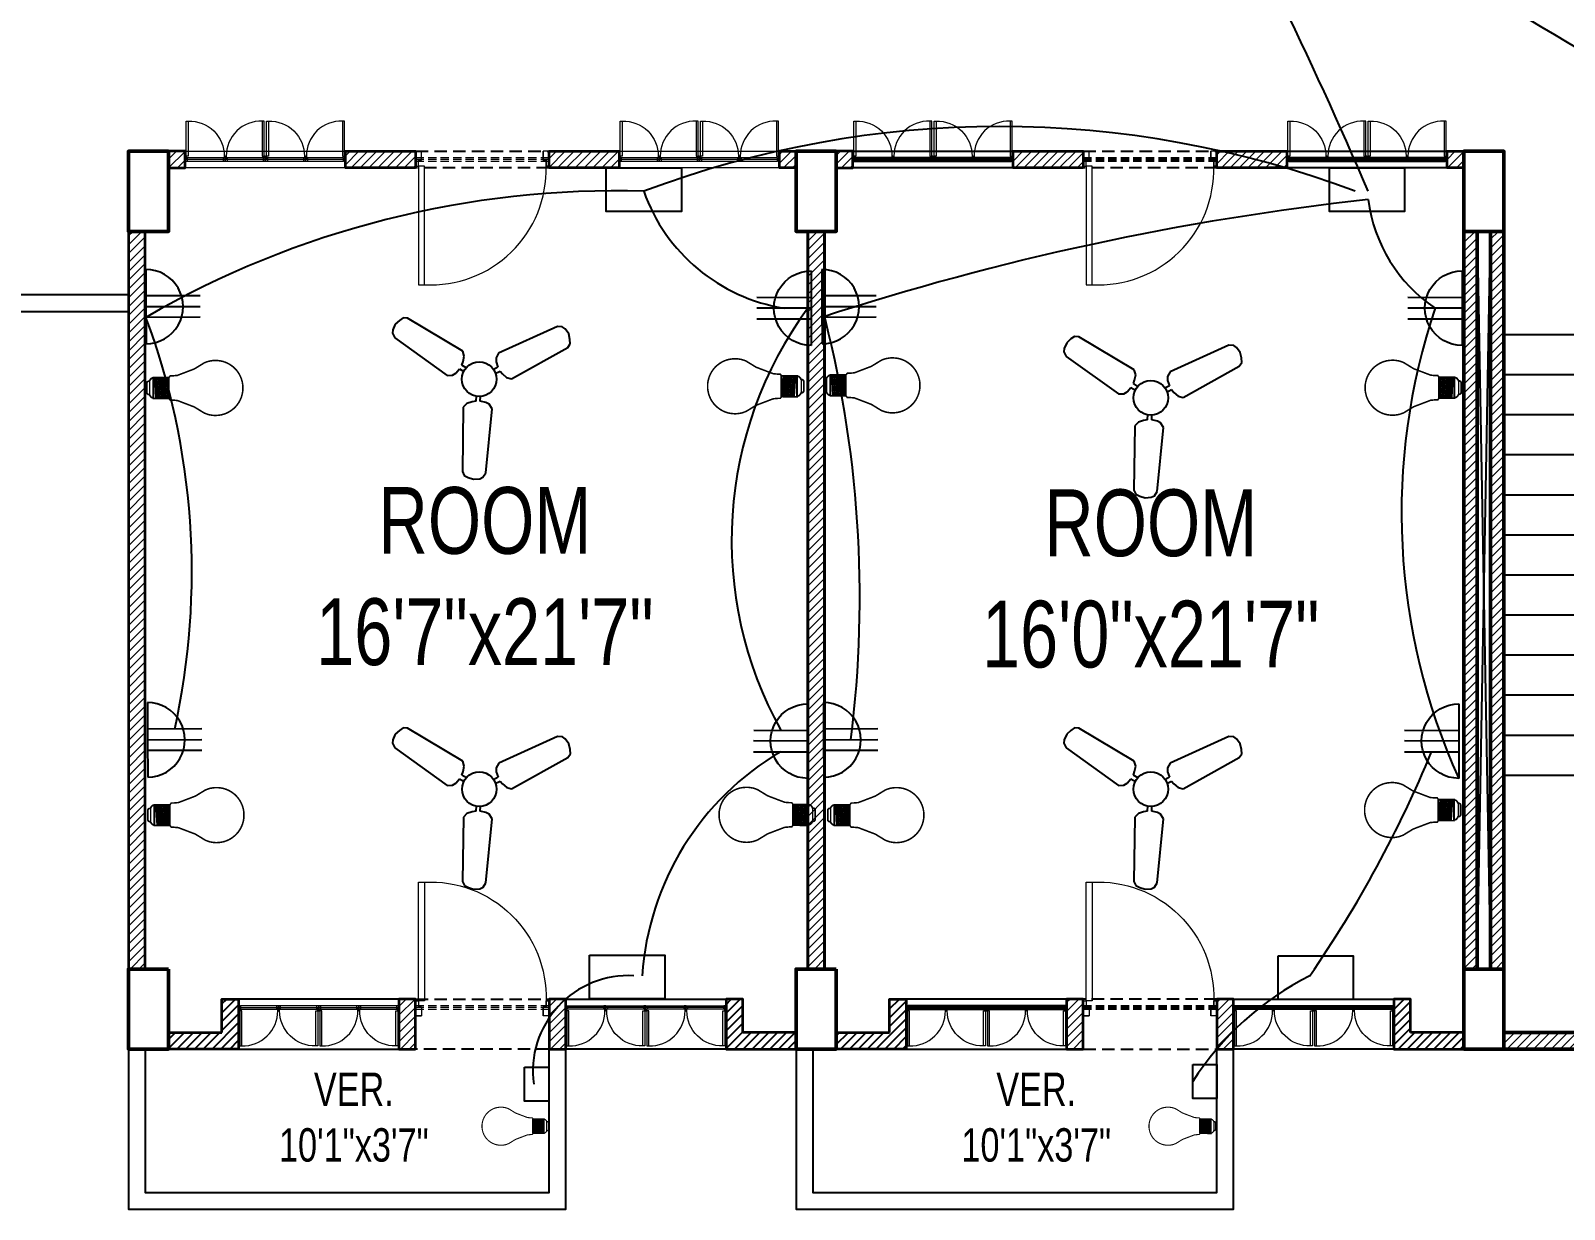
# Model space of a CAD drawing. Header units: inches. Extents: x -20263 to 10253, y -4567 to 3195.
# Drawn here: x 2134.3 to 2593.7, y -1552.4 to -1199.2 of the extents above; entities that cross this region are included whole.
import ezdxf

# ---------------------------------------------------------------- set-up
doc = ezdxf.new("R2010")
doc.units = ezdxf.units.IN
doc.header["$MEASUREMENT"] = 0
doc.linetypes.add('DASHED2', pattern=[0.375, 0.25, -0.125])
for name, color, linetype, lineweight in [('A-TEXT', 7, 'Continuous', 5), ('ar-DOOR-WOOD', 44, 'Continuous', 0), ('illustr-TOILET FIXTURE', 171, 'Continuous', 0), ('Main Wall', 250, 'Continuous', 13), ('WALL_SEC_', 170, 'Continuous', 25), ('window', 160, 'Continuous', 9)]:
    doc.layers.add(name, color=color, linetype=linetype, lineweight=lineweight)
doc.layers.add('BOX', color=7, linetype='Continuous')
doc.layers.add('conduit', color=160, linetype='Continuous')
doc.layers.add('hatch brick', color=32, linetype='Continuous', lineweight=0, transparency=0.4)
doc.styles.add('SIMPLE', font='romantic.ttf')
pattern_1 = [(45, (-53759.5592, -20192.2833), (-1.325825215, 1.325825215), [])]
pattern_2 = [(45, (-53828.5592, -20194.2833), (-1.325825215, 1.325825215), [])]
pattern_3 = [(45, (-53843.0592, -20194.2833), (-1.325825215, 1.325825215), [])]
pattern_4 = [(45, (-53827.348, -20194.2833), (-1.325825215, 1.325825215), [])]
pattern_5 = [(45, (-53833.5592, -20446.2833), (-1.325825215, 1.325825215), [])]
pattern_6 = [(45, (-53714.5592, -20192.2833), (-1.325825215, 1.325825215), [])]

# ---------------------------------------------------------------- blocks, each defined once
blk = doc.blocks.new('DOOR_45')
at = {"layer": 'ar-DOOR-WOOD'}
for p, q in [((-10968.75, 15427.44), (-10963.75, 15427.44)), ((-10968.75, 15427.44), (-10968.75, 15426.44)), ((-10963.75, 15427.44), (-10963.75, 15425.44)), ((-11008.75, 15426.44), (-11008.75, 15424.44)), ((-10968.75, 15426.44), (-11008.75, 15426.44)), ((-11008.75, 15424.44), (-10968.75, 15424.44)), ((-10968.75, 15424.44), (-10968.75, 15426.44)), ((-10968.75, 15426.44), (-10966.75, 15426.44)), ((-10966.75, 15426.44), (-10966.75, 15425.44)), ((-10966.75, 15425.44), (-10963.75, 15425.44)), ((-10968.75, 15382.44), (-10968.75, 15383.44)), ((-10968.75, 15383.44), (-10966.75, 15383.44)), ((-10968.75, 15382.44), (-10963.75, 15382.44)), ((-10966.75, 15384.44), (-10963.75, 15384.44)), ((-10966.75, 15383.44), (-10966.75, 15384.44)), ((-10963.75, 15382.44), (-10963.75, 15384.44))]:
    blk.add_line(p, q, dxfattribs=at)
for points in [[(-10963.75, 15427.44), (-10968.75, 15427.44), (-10968.75, 15426.44), (-10966.75, 15426.44), (-10966.75, 15425.44), (-10963.75, 15425.44)], [(-10968.75, 15426.44), (-11008.75, 15426.44), (-11008.75, 15424.44), (-10968.75, 15424.44)], [(-10968.75, 15383.44), (-10968.75, 15382.44), (-10963.75, 15382.44), (-10963.75, 15384.44), (-10966.75, 15384.44), (-10966.75, 15383.44)]]:
    blk.add_lwpolyline(points, close=True, dxfattribs=at)
blk.add_arc((-10969.89, 15422.35), 38.92, 176.9083, 271.677, dxfattribs=at)
blk = doc.blocks.new('T-FIX-027')
at = {"layer": 'illustr-TOILET FIXTURE'}
for p, q in [((-11843.84, 14568.89), (-11843.84, 14557.43)), ((-11843.84, 14568.89), (-11843.84, 14557.43)), ((-11843.84, 14568.89), (-11819.84, 14568.89)), ((-11843.84, 14568.89), (-11819.84, 14568.89)), ((-11819.84, 14568.89), (-11819.84, 14557.43)), ((-11819.84, 14568.89), (-11819.84, 14557.43))]:
    blk.add_line(p, q, dxfattribs=at)
for centre, radius in [((-11831.91, 14568.32), 0.508), ((-11831.91, 14568.32), 0.508), ((-11831.91, 14563.34), 0.762), ((-11831.91, 14563.34), 0.762)]:
    blk.add_circle(centre, radius, dxfattribs=at)
blk.add_ellipse((-11831.84, 14559.64), major_axis=(-10.93, 0), ratio=0.480383, dxfattribs=at)
blk.add_ellipse((-11831.84, 14559.64), major_axis=(-10.93, 0), ratio=0.480383, dxfattribs=at)
blk.add_ellipse((-11831.84, 14558.89), major_axis=(-12.37, 0), ratio=0.48498, start_param=6.528919, end_param=9.179045, dxfattribs=at)
blk.add_ellipse((-11831.84, 14558.89), major_axis=(-12.37, 0), ratio=0.48498, start_param=6.528919, end_param=9.179045, dxfattribs=at)
blk = doc.blocks.new('stair final')
blk.add_lwpolyline([(-5, 126), (17, 126), (17, -10), (-5, -10)], close=True)
for points in [[(82, 124), (82, -90), (-70, -90), (-70, 124)], [(-37.5, 124), (-37.5, -49), (49.5, -49), (49.5, 122.75)], [(17, 100), (49.5, 124), (82, 100)], [(24.2, 100), (49.5, 124)], [(49.5, 124), (75, 100)], [(82, -8), (82, -90)]]:
    blk.add_lwpolyline(points)
blk.add_circle((-37.5, 124), 2.49)
at = {"layer": 'BOX', "ltscale": 2000}
for p, q in [((-5, 124), (-70, 124)), ((-5, 112), (-70, 112)), ((-5, 100), (-70, 100)), ((-5, 88), (-70, 88)), ((-5, 76), (-70, 76)), ((-5, 64), (-70, 64)), ((-5, 52), (-70, 52)), ((-5, 40), (-70, 40)), ((-5, 28), (-70, 28)), ((-5, 16), (-70, 16)), ((-5, 4), (-70, 4)), ((-5, -8), (-70, -8)), ((0, -8), (-3, -8)), ((15, -8), (12, -8))]:
    blk.add_line(p, q, dxfattribs=at)
at = {"layer": 'BOX', "linetype": 'DASHED2', "ltscale": 20}
for p, q in [((82, 124), (17, 124)), ((82, 112), (17, 112)), ((82, 100), (17, 100)), ((82, 88), (17, 88)), ((82, 76), (17, 76)), ((82, 64), (17, 64)), ((82, 52), (17, 52)), ((82, 40), (17, 40)), ((82, 28), (17, 28)), ((82, 16), (17, 16)), ((82, 4), (17, 4)), ((82, -8), (17, -8))]:
    blk.add_line(p, q, dxfattribs=at)
at = {"layer": 'BOX', "ltscale": 2000}
for points in [[(17, 124), (17, -10), (-5, -10), (-5, 124)], [(-3, 124), (15, 124)]]:
    blk.add_lwpolyline(points, dxfattribs=at)
blk.add_lwpolyline([(15, 124), (15, -8), (-3, -8), (-3, 124)], close=True, dxfattribs=at)
blk = doc.blocks.new('wc')
at = {"linetype": 'Continuous'}
for p, q in [((17795.02, 10409.39), (17795.02, 10412.39)), ((17796.16, 10413.89), (17808.33, 10413.89)), ((17809.55, 10412.39), (17809.55, 10409.39)), ((17808.24, 10407.89), (17796.16, 10407.89)), ((17806.43, 10407.89), (17798.79, 10407.89)), ((17795.14, 10404.89), (17795.14, 10395.33)), ((17809.43, 10395.33), (17809.43, 10404.89)), ((17802.29, 10388.83), (17802.29, 10388.83))]:
    blk.add_line(p, q, dxfattribs=at)
for centre, radius, start, end in [((17796.22, 10412.67), 1.22, 92.839, 193.0763), ((17808.28, 10412.6), 1.29, 350.3937, 88.0376), ((17796.22, 10409.11), 1.22, 166.9235, 267.161), ((17798.7, 10404.28), 3.61, 88.6213, 170.3077), ((17806.43, 10404.89), 3, 0, 90), ((17808.21, 10409.24), 1.35, 271.2066, 6.2687), ((17802.2, 10395.91), 7.08, 184.6705, 270.7333), ((17802.38, 10395.91), 7.08, 269.2667, 355.3295)]:
    blk.add_arc(centre, radius, start, end, dxfattribs=at)
blk = doc.blocks.new('nap')
at = {"linetype": 'Continuous'}
for p, q in [((17810.88, 10410.98), (17810.88, 10413.6)), ((17810.88, 10413.6), (17817, 10413.6)), ((17811.65, 10410.98), (17810.88, 10410.98)), ((17811.65, 10410.19), (17811.65, 10411.93)), ((17812.15, 10412.43), (17815.76, 10412.43)), ((17816.26, 10411.93), (17816.26, 10410.19)), ((17817, 10410.98), (17816.26, 10410.98)), ((17817, 10413.6), (17817, 10410.98)), ((17815.76, 10409.69), (17812.15, 10409.69))]:
    blk.add_line(p, q, dxfattribs=at)
for centre, start, end in [((17812.15, 10411.93), 90, 180), ((17812.15, 10410.19), 180, 270), ((17815.76, 10411.93), 0, 90), ((17815.76, 10410.19), 270, 0)]:
    blk.add_arc(centre, 0.5, start, end, dxfattribs=at)
blk = doc.blocks.new('toilet stair block final')
h = blk.add_hatch()
h.set_pattern_fill('ANSI31', color=256, scale=15)
h.set_pattern_definition([(45, (1.7069, -4.6996), (-1.325825, 1.325825), [])])
h.paths.add_polyline_path([(145.14, -46.57), (150.14, -44.75), (150.14, -64.82), (145.14, -64.82)])
at = {"layer": 'hatch brick'}
h = blk.add_hatch(dxfattribs=at)
h.set_pattern_fill('ANSI31', color=256, scale=15)
h.paths.add_polyline_path([(85.96, 283.35), (116.45, 199.41), (121.15, 201.12), (90.63, 285.05)])
h = blk.add_hatch(dxfattribs=at)
h.set_pattern_fill('ANSI31', color=256, scale=15)
edge = h.paths.add_edge_path()
edge.add_line((67.04, 218.27), (65.33, 222.97))
edge.add_line((65.33, 222.97), (0, 199.18))
edge.add_line((0, 199.18), (0, 180.18))
edge.add_line((0, 180.18), (-57, 180.18))
edge.add_line((-57, 180.18), (-57, 175.18))
edge.add_line((-57, 175.18), (5, 175.18))
edge.add_line((5, 175.18), (5, 195.68))
edge.add_line((5, 195.68), (67.04, 218.27))
h = blk.add_hatch(dxfattribs=at)
h.set_pattern_fill('ANSI31', color=256, scale=15)
h.paths.add_polyline_path([(-233, 175.18), (-233, -45.82), (-229, -45.82), (-229, 175.18)])
h = blk.add_hatch(dxfattribs=at)
h.set_pattern_fill('ANSI31', color=256, scale=15)
h.set_pattern_definition([(45, (7, 0), (-1.325825, 1.325825), [])])
h.paths.add_polyline_path([(-225, 175.18), (-225, -45.82), (-221, -45.82), (-221, 175.18)])
h = blk.add_hatch(dxfattribs=at)
h.set_pattern_fill('ANSI31', color=256, scale=15)
h.set_pattern_definition([(45, (164, 0), (-1.325825, 1.325825), [])])
h.paths.add_polyline_path([(-69, 175.18), (-69, -45.82), (-65, -45.82), (-65, 175.18)])
h = blk.add_hatch(dxfattribs=at)
h.set_pattern_fill('ANSI31', color=256, scale=15)
h.paths.add_polyline_path([(-61, 175.18), (-61, -45.82), (-57, -45.82), (-57, 175.18)])
h = blk.add_hatch(dxfattribs=at)
h.set_pattern_fill('ANSI31', color=256, scale=15)
h.set_pattern_definition([(45, (-1.4041, 77.1201), (-1.325825, 1.325825), [])])
h.paths.add_polyline_path([(131.46, 158.06), (72.72, 136.72), (71.01, 141.42), (129.75, 162.76)])
h = blk.add_hatch(dxfattribs=at)
h.set_pattern_fill('ANSI31', color=256, scale=15)
edge = h.paths.add_edge_path()
edge.add_line((28.72, 126.06), (33.42, 127.77))
edge.add_line((33.42, 127.77), (70.4, 25.94))
edge.add_line((70.4, 25.94), (70.4, -69.82))
edge.add_line((70.4, -69.82), (65.4, -69.82))
edge.add_line((65.4, -69.82), (65.4, 25.06))
edge.add_line((65.4, 25.06), (28.72, 126.06))
h = blk.add_hatch(dxfattribs=at)
h.set_pattern_fill('ANSI31', color=256, scale=15)
h.set_pattern_definition([(45, (-1.0627, 76.1802), (-1.325825, 1.325825), [])])
edge = h.paths.add_edge_path()
edge.add_line((94.28, 93.48), (88.13, 110.4))
edge.add_line((88.13, 110.4), (92.83, 112.11))
edge.add_line((92.83, 112.11), (97.27, 99.88))
edge.add_line((97.27, 99.88), (146.14, 117.64))
edge.add_line((146.14, 117.64), (147.85, 112.94))
edge.add_line((147.85, 112.94), (94.28, 93.48))
h = blk.add_hatch(dxfattribs=at)
h.set_pattern_fill('ANSI31', color=256, scale=15)
h.set_pattern_definition([(45, (-56625.152, -18759.7349), (-1.325825215, 1.325825215), [])])
edge = h.paths.add_edge_path()
edge.add_line((157.41, 86.62), (162.11, 88.33))
edge.add_line((162.11, 88.33), (168.94, 69.53))
edge.add_line((168.94, 69.53), (164.23, 67.82))
edge.add_line((164.23, 67.82), (157.4, 86.62))
h = blk.add_hatch(dxfattribs=at)
h.set_pattern_fill('ANSI31', color=256, scale=15)
h.paths.add_polyline_path([(0, 80), (0, 75), (-57, 75), (-57, 80)])
h = blk.add_hatch(dxfattribs=at)
h.set_pattern_fill('ANSI31', color=256, scale=15)
h.set_pattern_definition([(45, (15.3236, 31.0638), (-1.325825, 1.325825), [])])
edge = h.paths.add_edge_path()
edge.add_line((110.66, 48.37), (104.52, 65.29))
edge.add_line((104.52, 65.29), (109.22, 66.99))
edge.add_line((109.22, 66.99), (113.66, 54.77))
edge.add_line((113.66, 54.77), (162.52, 72.52))
edge.add_line((162.52, 72.52), (164.23, 67.82))
edge.add_line((164.23, 67.82), (110.66, 48.37))
h = blk.add_hatch(dxfattribs=at)
h.set_pattern_fill('ANSI31', color=256, scale=15)
h.paths.add_polyline_path([(0, 28), (-57, 28), (-57, 33), (-5, 33), (-5, 45), (0, 45), (0, 33), (17.4, 33), (17.4, 28)])
h = blk.add_hatch(dxfattribs=at)
h.set_pattern_fill('ANSI31', color=256, scale=15)
h.paths.add_polyline_path([(-45, -64.82), (-40, -64.82), (-40, 28), (-45, 28)])
h = blk.add_hatch(dxfattribs=at)
h.set_pattern_fill('ANSI31', color=256, scale=15)
h.set_pattern_definition([(45, (15.3236, 31.0638), (-1.325825, 1.325825), [])])
h.paths.add_polyline_path([(125.34, 7.95), (120.9, 20.17), (125.6, 21.88), (130.04, 9.66), (178.91, 27.41), (180.62, 22.71), (127.05, 3.25)])
h = blk.add_hatch(dxfattribs=at)
h.set_pattern_fill('ANSI31', color=256, scale=15)
h.set_pattern_definition([(45, (17.4023, 0), (-1.325825, 1.325825), [])])
h.paths.add_polyline_path([(-40, -14), (12.4, -14), (12.4, -2), (17.4, -2), (17.4, -19), (-40, -19)])
h = blk.add_hatch(dxfattribs=at)
h.set_pattern_fill('ANSI31', color=256, scale=15)
h.set_pattern_definition([(45, (33.4168, -18.7522), (-1.325825, 1.325825), [])])
h.paths.add_polyline_path([(143.44, -41.87), (137.29, -24.95), (141.99, -23.24), (148.14, -40.16), (197.01, -22.41), (198.72, -27.11), (145.14, -46.57)])
h = blk.add_hatch(dxfattribs=at)
h.set_pattern_fill('ANSI31', color=256, scale=15)
h.paths.add_polyline_path([(201.71, -20.7), (197.01, -22.41), (205.51, -45.81), (210.21, -44.1)])
h = blk.add_hatch(dxfattribs=at)
h.set_pattern_fill('ANSI31', color=256, scale=15)
h.paths.add_polyline_path([(12.4, -64.82), (0, -64.82), (-57, -64.82), (-57, -69.82), (17.4, -69.82), (17.4, -49), (12.4, -49)])
h = blk.add_hatch(dxfattribs=at)
h.set_pattern_fill('ANSI31', color=256, scale=15)
h.paths.add_polyline_path([(-193, -64.82), (-193, -54.82), (-198, -54.82), (-198, -64.82), (-221, -64.82), (-221, -69.82), (-193, -69.82)])
h = blk.add_hatch(dxfattribs=at)
h.set_pattern_fill('ANSI31', color=256, scale=15)
h.paths.add_polyline_path([(-97, -64.82), (-97, -69.82), (-69, -69.82), (-69, -64.82), (-92, -64.82), (-92, -54.82), (-97, -54.82)])
h = blk.add_hatch(dxfattribs=at)
h.set_pattern_fill('ANSI31', color=256, scale=15)
h.paths.add_polyline_path([(118.4, -54.82), (123.4, -54.82), (123.4, -64.82), (207.11, -64.82), (208.92, -69.82), (118.4, -69.82)])
for points in [[(-62, 367), (-62, 362), (57.4, 362), (85.96, 283.35)], [(90.63, 285.05), (60.9, 367), (-57, 367)], [(-229, 175.18), (-225, -45.82)], [(-229, -45.82), (-225, 175.18)], [(-65, -45.82), (-61, 175.18)], [(-65, 175.18), (-61, -45.82)], [(-57, 28), (-45, -64.82)], [(-57, -64.82), (-45, 28)], [(150.14, -64.82), (198.72, -27.11)], [(150.14, -44.75), (207.11, -64.82)]]:
    blk.add_lwpolyline(points)
at = {"color": 0, "lineweight": 50}
for points in [[(85.96, 283.35), (116.45, 199.41), (121.15, 201.12), (90.63, 285.05), (85.96, 283.35)], [(67.04, 218.27), (65.33, 222.97), (0, 199.18), (0, 180.18), (-57, 180.18), (-57, 175.18), (5, 175.18), (5, 195.68), (67.04, 218.27)], [(124.63, 176.85), (197.01, -22.41), (201.71, -20.7), (129.33, 178.56)], [(28.72, 126.06), (33.42, 127.77), (70.4, 25.94), (70.4, -69.82), (65.4, -69.82), (65.4, 25.06), (28.72, 126.06)], [(94.28, 93.48), (88.13, 110.4), (92.83, 112.11), (97.27, 99.88), (146.14, 117.64), (147.85, 112.94), (94.28, 93.48), (94.28, 93.48)], [(157.41, 86.62), (162.11, 88.33), (168.94, 69.53), (164.23, 67.82), (157.4, 86.62)], [(0, 80), (0, 75), (-57, 75), (-57, 80), (0, 80)], [(110.66, 48.37), (104.52, 65.29), (109.22, 66.99), (113.66, 54.77), (162.52, 72.52), (164.23, 67.82), (110.66, 48.37), (110.66, 48.37)], [(0, 28), (-57, 28), (-57, 33), (-5, 33), (-5, 45), (0, 45), (0, 33), (17.4, 33), (17.4, 28), (0, 28)], [(125.34, 7.95), (120.9, 20.17), (125.6, 21.88), (130.04, 9.66), (178.91, 27.41), (180.62, 22.71), (127.05, 3.25), (125.34, 7.95)], [(143.44, -41.87), (137.29, -24.95), (141.99, -23.24), (148.14, -40.16), (197.01, -22.41), (198.72, -27.11), (145.14, -46.57), (143.44, -41.87)], [(12.4, -64.82), (0, -64.82), (0, -64.82), (-57, -64.82), (-57, -69.82), (17.4, -69.82), (17.4, -69.82), (17.4, -49), (12.4, -49), (12.4, -64.82)]]:
    blk.add_lwpolyline(points, dxfattribs=at)
at = {"color": 1, "lineweight": 50}
blk.add_lwpolyline([(-57, 175.18), (-69, 175.18), (-69, 199.18), (-57, 199.18), (-57, 175.18)], dxfattribs=at)
for points in [[(129.33, 178.56), (121.14, 201.12), (111.74, 197.7), (119.93, 175.15)], [(218.32, -66.4), (210.21, -44.07), (200.81, -47.49), (208.92, -69.82)]]:
    blk.add_lwpolyline(points, close=True, dxfattribs=at)
at = {"color": 0, "lineweight": 50}
for points in [[(-61, 175.18), (-61, -45.82), (-57, -45.82), (-57, 175.18)], [(131.46, 158.06), (72.72, 136.72), (71.01, 141.42), (129.75, 162.76)], [(147.85, 112.94), (94.28, 93.48), (92.57, 98.18), (146.14, 117.64)], [(-45, -64.82), (-40, -64.82), (-40, 28), (-45, 28)], [(-40, -14), (12.4, -14), (12.4, -2), (17.4, -2), (17.4, -19), (-40, -19)], [(201.71, -20.7), (197.01, -22.41), (205.51, -45.81), (210.21, -44.1)], [(145.14, -46.57), (150.14, -44.75), (150.14, -64.82), (145.14, -64.82)], [(-193, -64.82), (-193, -54.82), (-198, -54.82), (-198, -64.82), (-221, -64.82), (-221, -69.82), (-193, -69.82)], [(-97, -64.82), (-97, -69.82), (-69, -69.82), (-69, -64.82), (-92, -64.82), (-92, -54.82), (-97, -54.82)], [(118.4, -54.82), (118.4, -54.82), (123.4, -54.82), (123.4, -64.82), (207.11, -64.82), (208.92, -69.82), (118.4, -69.82)]]:
    blk.add_lwpolyline(points, close=True, dxfattribs=at)
blk.add_lwpolyline([(-193, -69.82), (-97, -69.82), (-97, -54.82), (-193, -54.82)], close=True)
at = {"layer": 'BOX', "ltscale": 2000}
for p, q in [((0, 199.18), (-57, 199.18)), ((-57, 175.18), (-57, 80.18)), ((-35, 175.18), (-35, 80.18))]:
    blk.add_line(p, q, dxfattribs=at)
for points in [[(65.4, -69.82), (17.4, -69.82), (17.4, -54.82), (65.4, -54.82)], [(118.4, -69.82), (70.4, -69.82), (70.4, -54.82), (118.4, -54.82)]]:
    blk.add_lwpolyline(points, close=True, dxfattribs=at)
at = {"layer": 'Main Wall', "color": 1, "lineweight": 50}
for points in [[(-233, 175.18), (-221, 175.18), (-221, 199.18), (-233, 199.18), (-233, 175.18)], [(-233, -69.82), (-221, -69.82), (-221, -45.82), (-233, -45.82), (-233, -69.82)], [(-69, -69.82), (-57, -69.82), (-57, -45.82), (-69, -45.82), (-69, -69.82)]]:
    blk.add_lwpolyline(points, dxfattribs=at)
at = {"layer": 'Main Wall', "color": 0, "lineweight": 50}
for points in [[(-233, 175.18), (-233, -45.82), (-229, -45.82), (-229, 175.18)], [(-225, 175.18), (-225, -45.82), (-221, -45.82), (-221, 175.18)], [(-69, 175.18), (-69, -45.82), (-65, -45.82), (-65, 175.18)]]:
    blk.add_lwpolyline(points, close=True, dxfattribs=at)
at = {"layer": 'window', "ltscale": 2000}
for points in [[(158.82, 87.14), (126.05, 177.37)], [(159.76, 87.48), (126.98, 177.71)], [(160.7, 87.82), (127.92, 178.05)], [(200.3, -21.21), (167.53, 69.02)], [(198.42, -21.9), (165.65, 68.34)], [(199.36, -21.55), (166.59, 68.68)]]:
    blk.add_lwpolyline(points, dxfattribs=at)
at = {"extrusion": (0, 0, -1)}
for p, xscale, yscale, zscale, rotation in [((16117.31, 4701.45), 0.8888892124533201, 0.8888892124533201, -0.8888892124533201, 69.99006771556789), ((3281.08, -12023.71), 0.6666666666666669, 0.6666666666666669, -0.6666666666666669, 340.0389565718659), ((3264.7, -12068.82), 0.6666666666666669, 0.6666666666666669, -0.6666666666666669, 340.0389565718659), ((3248.31, -12113.94), 0.6666666666666669, 0.6666666666666669, -0.6666666666666669, 340.0389565718659), ((3231.93, -12159.05), 0.6666666666666669, 0.6666666666666669, -0.6666666666666669, 340.0389565718659)]:
    blk.add_blockref('DOOR_45', p, dxfattribs=dict(at, xscale=xscale, yscale=yscale, zscale=zscale, rotation=rotation))
blk.add_blockref('stair final', (-151, 20.18))
at = {"extrusion": (0, 0, -1), "zscale": -1, "rotation": 160.0389565718658}
for name, p in [('wc', (20158.79, 3822.37)), ('nap', (20157.38, 3822.57)), ('wc', (20142.41, 3777.25)), ('nap', (20141, 3777.46)), ('wc', (20126.36, 3733.08)), ('nap', (20124.95, 3733.28)), ('wc', (20108.27, 3683.26)), ('nap', (20106.86, 3683.46))]:
    blk.add_blockref(name, p, dxfattribs=at)
at = {"xscale": 0.666666606798147, "yscale": 0.666666606798147, "zscale": 0.666666606798147}
for p in [(7309.17, -10209.96), (7326.57, -10256.96), (7326.57, -10303.96)]:
    blk.add_blockref('DOOR_45', p, dxfattribs=at)
at = {"layer": 'illustr-TOILET FIXTURE', "extrusion": (0, 0, -1), "zscale": -1, "rotation": 270}
for p in [(-14516.54, -11677.4), (-14516.54, -11705.92), (-14516.54, -11734.81)]:
    blk.add_blockref('T-FIX-027', p, dxfattribs=at)
at = {"layer": 'Main Wall', "xscale": 0.888888888888914, "yscale": 0.888888888888914, "zscale": 0.888888888888914, "rotation": 109.9621850072985}
blk.add_blockref('DOOR_45', (9595.65, 13969.5), dxfattribs=at)
blk = doc.blocks.new('DOOR_40')
at = {"layer": 'ar-DOOR-WOOD'}
for p, q in [((-11029.1, 15421.4), (-11064.1, 15421.4)), ((-11064.1, 15421.4), (-11064.1, 15419.4)), ((-11029.1, 15422.4), (-11024.1, 15422.4)), ((-11029.1, 15422.4), (-11029.1, 15421.4)), ((-11029.1, 15419.4), (-11029.1, 15421.4)), ((-11029.1, 15421.4), (-11027.1, 15421.4)), ((-11027.1, 15421.4), (-11027.1, 15420.4)), ((-11024.1, 15422.4), (-11024.1, 15420.4)), ((-11064.1, 15419.4), (-11029.1, 15419.4)), ((-11027.1, 15420.4), (-11024.1, 15420.4)), ((-11029.1, 15383.4), (-11027.1, 15383.4)), ((-11029.1, 15382.4), (-11029.1, 15383.4)), ((-11029.1, 15382.4), (-11024.1, 15382.4)), ((-11027.1, 15383.4), (-11027.1, 15384.4)), ((-11027.1, 15384.4), (-11024.1, 15384.4)), ((-11024.1, 15382.4), (-11024.1, 15384.4))]:
    blk.add_line(p, q, dxfattribs=at)
blk.add_arc((-11029.4, 15418.2), 34.8, 178.03, 270.3561, dxfattribs=at)
blk = doc.blocks.new('LED')
for p, q in [((-11.6, -7.7), (11.7, -7.7)), ((-11.6, -11), (11.7, -9.6)), ((-11.6, -13.3), (11.7, -11.8)), ((-11.5, -15.5), (11.8, -14.1)), ((-11.3, -17.8), (11.9, -16.3)), ((-12.1, -25.6), (11.9, -25.6)), ((-11.2, -20), (12.1, -18.6)), ((-11.2, -22.2), (12.1, -20.8)), ((-11.2, -24.5), (12.1, -23.1))]:
    blk.add_line(p, q)
at = {"lineweight": 9}
blk.add_line((7.8, -3.1), (-7.8, -3.1), dxfattribs=at)
for points, const_width in [([(5.3, 0), (5.4, 0), (5.7, 0), (6.1, -0.1), (6.6, -0.3), (7, -0.6), (7.2, -0.9), (7.4, -1.2), (7.5, -1.5), (7.7, -2), (7.7, -2.5), (7.8, -3.1), (7.7, -2.5), (7.7, -2), (7.5, -1.5), (7.4, -1.2), (7.2, -0.9), (7, -0.6), (6.6, -0.3), (6.1, -0.1), (5.7, 0), (5.4, 0), (5.3, 0), (-5.3, 0), (-5.4, 0), (-5.5, 0), (-5.8, 0), (-6.1, -0.1), (-6.4, -0.2), (-6.7, -0.5), (-7, -0.7), (-7.3, -1.1), (-7.6, -1.7), (-7.7, -2.3), (-7.8, -3.1), (-7.8, -3.1), (-7.9, -3.2), (-8.1, -3.2), (-8.3, -3.3), (-8.9, -3.6), (-9.6, -4.1), (-10.3, -4.7), (-11, -5.4), (-11.2, -5.9), (-11.4, -6.4), (-11.6, -7), (-11.6, -7.7), (-12.2, -7.7), (-12.1, -26)], 2), ([(-5.3, 0), (-5.4, 0), (-5.5, 0), (-5.8, 0), (-6.1, -0.1), (-6.4, -0.2), (-6.7, -0.5), (-7, -0.7), (-7.3, -1.1), (-7.6, -1.7), (-7.7, -2.3), (-7.8, -3.1)], 1), ([(11.9, -26.1), (11.9, -7.7), (11.7, -7.7), (11.6, -7), (11.4, -6.4), (11.2, -5.9), (11, -5.4), (10.3, -4.7), (9.6, -4.1), (8.9, -3.6), (8.3, -3.3), (7.9, -3.2), (7.8, -3.1), (7.8, -3.1)], 2), ([(-0.1, -111.1), (-0.2, -111.1), (-1, -111.1), (-1.8, -111.1), (-2.6, -111.1), (-3.4, -111), (-4.2, -110.9), (-5, -110.8), (-5.8, -110.6), (-6.6, -110.5), (-7.4, -110.3), (-8.1, -110.1), (-8.9, -109.9), (-9.6, -109.7), (-10.4, -109.5), (-11.1, -109.2), (-11.8, -108.9), (-12.5, -108.7), (-13.2, -108.3), (-13.9, -108), (-14.6, -107.7), (-15.3, -107.3), (-16, -106.9), (-16.6, -106.6), (-17.3, -106.2), (-17.9, -105.7), (-18.5, -105.3), (-19.2, -104.8), (-19.8, -104.4), (-20.4, -103.9), (-20.9, -103.4), (-21.5, -102.9), (-22.1, -102.4), (-22.6, -101.9), (-23.1, -101.3), (-23.7, -100.8), (-24.2, -100.2), (-24.6, -99.6), (-25.1, -99), (-25.6, -98.4), (-26, -97.8), (-26.5, -97.2), (-26.9, -96.5), (-27.3, -95.9), (-27.7, -95.2), (-28.1, -94.6), (-28.4, -93.9), (-28.8, -93.2), (-29.1, -92.5), (-29.4, -91.8), (-29.7, -91.1), (-30, -90.4), (-30.2, -89.6), (-30.5, -88.9), (-30.7, -88.1), (-30.9, -87.4), (-31.1, -86.6), (-31.2, -85.9), (-31.4, -85.1), (-31.5, -84.3), (-31.6, -83.5), (-31.7, -82.7), (-31.8, -81.9), (-31.8, -81.1), (-31.9, -80.3), (-31.9, -79.5), (-31.9, -78.2), (-31.8, -77), (-31.7, -75.8), (-31.5, -74.6), (-31.3, -73.4), (-31.1, -72.2), (-30.8, -71.1), (-30.4, -69.9), (-30, -68.8), (-29.6, -67.7), (-29.2, -66.6), (-22.1, -55), (-14.6, -35.3), (-14.1, -29.7), (-14.1, -27.1), (-12.1, -25.6)], 1.8), ([(-0.1, -111.1), (0, -111.1), (0.8, -111.1), (1.6, -111.1), (2.5, -111.1), (3.3, -111), (4, -110.9), (4.8, -110.8), (5.6, -110.6), (6.4, -110.5), (7.2, -110.3), (7.9, -110.1), (8.7, -109.9), (9.4, -109.7), (10.2, -109.5), (10.9, -109.2), (11.6, -108.9), (12.3, -108.7), (13, -108.3), (13.7, -108), (14.4, -107.7), (15.1, -107.3), (15.8, -106.9), (16.4, -106.6), (17.1, -106.2), (17.7, -105.7), (18.3, -105.3), (19, -104.8), (19.6, -104.4), (20.2, -103.9), (20.7, -103.4), (21.3, -102.9), (21.9, -102.4), (22.4, -101.9), (22.9, -101.3), (23.5, -100.8), (24, -100.2), (24.5, -99.6), (24.9, -99), (25.4, -98.4), (25.8, -97.8), (26.3, -97.2), (26.7, -96.5), (27.1, -95.9), (27.5, -95.2), (27.9, -94.6), (28.2, -93.9), (28.6, -93.2), (28.9, -92.5), (29.2, -91.8), (29.5, -91.1), (29.8, -90.4), (30, -89.6), (30.3, -88.9), (30.5, -88.1), (30.7, -87.4), (30.9, -86.6), (31, -85.9), (31.2, -85.1), (31.3, -84.3), (31.4, -83.5), (31.5, -82.7), (31.6, -81.9), (31.6, -81.1), (31.7, -80.3), (31.7, -79.5), (31.7, -78.2), (31.6, -77), (31.5, -75.8), (31.3, -74.6), (31.1, -73.4), (30.9, -72.2), (30.6, -71.1), (30.2, -69.9), (29.9, -68.8), (29.4, -67.7), (29, -66.6), (21.9, -55), (14.4, -35.3), (13.9, -29.7), (13.9, -27.1), (11.9, -25.6)], 1.8)]:
    blk.add_lwpolyline(points, dxfattribs=dict(const_width=const_width))
at = {"color": 7, "lineweight": 20}
blk.add_open_spline([(-9.8, -25.6), (-9.8, -25.6), (9.4, -25.6), (9.4, -25.6)], degree=3, dxfattribs=at)
blk = doc.blocks.new('6')
at = {"color": 7}
for p, q in [((3268, -2243), (3260, -2275)), ((3260, -2275), (3351, -2687)), ((3285, -2228), (3268, -2243)), ((3322, -2211), (3285, -2228)), ((3359, -2211), (3322, -2211)), ((3387, -2215), (3359, -2211)), ((3407, -2236), (3387, -2215)), ((3533, -2638), (3407, -2236)), ((3351, -2687), (3378, -2709)), ((3468, -2701), (3489, -2690)), ((3477, -2735), (3468, -2701)), ((3489, -2690), (3518, -2669)), ((3518, -2669), (3533, -2638)), ((3378, -2709), (3403, -2714)), ((3403, -2714), (3440, -2709)), ((3440, -2709), (3450, -2742)), ((3699, -2804), (3666, -2816)), ((4101, -2931), (3699, -2804)), ((3594, -2888), (3628, -2897)), ((3635, -2869), (3601, -2861)), ((3628, -2897), (3627, -2922)), ((3649, -2835), (3635, -2869)), ((3666, -2816), (3649, -2835)), ((3291, -2913), (3005, -3223)), ((3325, -2910), (3291, -2913)), ((3357, -2925), (3325, -2910)), ((3378, -2938), (3357, -2925)), ((3403, -2913), (3378, -2938)), ((3399, -2958), (3423, -2933)), ((3422, -2988), (3399, -2958)), ((3429, -3011), (3422, -2988)), ((3627, -2922), (3631, -2958)), ((3631, -2958), (3650, -2985)), ((3650, -2985), (4061, -3078)), ((4124, -2954), (4101, -2931)), ((4129, -2976), (4124, -2954)), ((4125, -3016), (4129, -2976)), ((3113, -3331), (3424, -3046)), ((3424, -3046), (3429, -3011)), ((4061, -3078), (4089, -3071)), ((4089, -3071), (4107, -3048)), ((4107, -3048), (4125, -3016)), ((3005, -3223), (2997, -3251)), ((2997, -3251), (3008, -3278)), ((3008, -3278), (3026, -3309)), ((3026, -3309), (3059, -3333)), ((3059, -3333), (3081, -3340)), ((3081, -3340), (3113, -3331))]:
    blk.add_line(p, q, dxfattribs=at)
blk.add_circle((3491, -2846), 113, dxfattribs=at)
blk = doc.blocks.new('3 pin')
at = {"layer": 'WALL_SEC_', "color": 3, "lineweight": 25}
for p, q in [((10035.5, 6358.5), (10035.5, 6351.5)), ((10045.69, 6353.52), (10035.5, 6353.52)), ((10035.5, 6351.5), (10035.5, 6344.5)), ((10035.5, 6351.5), (10045.69, 6351.5)), ((10045.69, 6349.48), (10035.5, 6349.48))]:
    blk.add_line(p, q, dxfattribs=at)
blk.add_arc((10035.5, 6351.5), 7, 270, 90, dxfattribs=at)

msp = doc.modelspace()

# ---------------------------------------------------------------- hatches: boundary and pattern name
h = msp.add_hatch()
h.set_pattern_fill('ANSI31', color=256, scale=15)
h.set_pattern_definition(pattern_2)
h.paths.add_polyline_path([(2191.593, -1499.365), (2191.593, -1489.365), (2196.593, -1489.365), (2196.593, -1504.365), (2175.593, -1504.365), (2175.593, -1499.365), (2175.593, -1499.365)])
h = msp.add_hatch()
h.set_pattern_fill('ANSI31', color=256, scale=15)
h.set_pattern_definition(pattern_2)
h.paths.add_polyline_path([(2347.593, -1499.365), (2347.593, -1489.365), (2342.593, -1489.365), (2342.593, -1504.365), (2363.593, -1504.365), (2363.593, -1499.365), (2363.593, -1499.365)])
h = msp.add_hatch()
h.set_pattern_fill('ANSI31', color=256, scale=15)
h.set_pattern_definition(pattern_2)
h.paths.add_polyline_path([(2391.593, -1499.365), (2391.593, -1489.365), (2396.593, -1489.365), (2396.593, -1504.365), (2375.593, -1504.365), (2375.593, -1499.365), (2375.593, -1499.365)])
h = msp.add_hatch()
h.set_pattern_fill('ANSI31', color=256, scale=15)
h.set_pattern_definition(pattern_2)
h.paths.add_polyline_path([(2547.593, -1499.365), (2547.593, -1489.365), (2542.593, -1489.365), (2542.593, -1504.365), (2563.593, -1504.365), (2563.593, -1499.365), (2563.593, -1499.365)])
at = {"layer": 'hatch brick'}
h = msp.add_hatch(dxfattribs=at)
h.set_pattern_fill('ANSI31', color=256, scale=15)
h.set_pattern_definition(pattern_3)
h.paths.add_polyline_path([(2175.593, -1240.365), (2180.593, -1240.365), (2180.593, -1235.365), (2175.593, -1235.365)])
h = msp.add_hatch(dxfattribs=at)
h.set_pattern_fill('ANSI31', color=256, scale=15)
h.set_pattern_definition(pattern_5)
h.paths.add_polyline_path([(2249.593, -1240.365), (2228.593, -1240.365), (2228.593, -1235.365), (2249.593, -1235.365)])
h = msp.add_hatch(dxfattribs=at)
h.set_pattern_fill('ANSI31', color=256, scale=15)
h.set_pattern_definition(pattern_4)
h.paths.add_polyline_path([(2310.593, -1240.365), (2289.593, -1240.365), (2289.593, -1235.365), (2310.593, -1235.365)])
h = msp.add_hatch(dxfattribs=at)
h.set_pattern_fill('ANSI31', color=256, scale=15)
h.set_pattern_definition(pattern_2)
h.paths.add_polyline_path([(2363.593, -1240.365), (2358.593, -1240.365), (2358.593, -1235.365), (2363.593, -1235.365)])
h = msp.add_hatch(dxfattribs=at)
h.set_pattern_fill('ANSI31', color=256, scale=15)
h.set_pattern_definition(pattern_3)
h.paths.add_polyline_path([(2375.593, -1240.365), (2380.593, -1240.365), (2380.593, -1235.365), (2375.593, -1235.365)])
h = msp.add_hatch(dxfattribs=at)
h.set_pattern_fill('ANSI31', color=256, scale=15)
h.set_pattern_definition(pattern_5)
h.paths.add_polyline_path([(2449.593, -1240.365), (2428.593, -1240.365), (2428.593, -1235.365), (2449.593, -1235.365)])
h = msp.add_hatch(dxfattribs=at)
h.set_pattern_fill('ANSI31', color=256, scale=15)
h.set_pattern_definition(pattern_4)
h.paths.add_polyline_path([(2510.593, -1240.365), (2489.593, -1240.365), (2489.593, -1235.365), (2510.593, -1235.365)])
h = msp.add_hatch(dxfattribs=at)
h.set_pattern_fill('ANSI31', color=256, scale=15)
h.set_pattern_definition(pattern_2)
h.paths.add_polyline_path([(2563.593, -1240.365), (2558.593, -1240.365), (2558.593, -1235.365), (2563.593, -1235.365)])
h = msp.add_hatch(dxfattribs=at)
h.set_pattern_fill('ANSI31', color=256, scale=15)
h.set_pattern_definition([(45, (-53832.0592, -20194.2833), (-1.325825215, 1.325825215), [])])
h.paths.add_polyline_path([(2168.593, -1259.365), (2163.593, -1259.365), (2163.593, -1480.365), (2168.593, -1480.365)])
h = msp.add_hatch(dxfattribs=at)
h.set_pattern_fill('ANSI31', color=256, scale=15)
h.set_pattern_definition(pattern_2)
h.paths.add_polyline_path([(2372.093, -1259.365), (2367.093, -1259.365), (2367.093, -1480.365), (2372.093, -1480.365)])
h = msp.add_hatch(dxfattribs=at)
h.set_pattern_fill('ANSI31', color=256, scale=15)
h.set_pattern_definition(pattern_2)
h.paths.add_polyline_path([(2367.093, -1259.365), (2372.093, -1259.365), (2372.093, -1480.365), (2367.093, -1480.365)])
h = msp.add_hatch(dxfattribs=at)
h.set_pattern_fill('ANSI31', color=256, scale=15)
h.set_pattern_definition(pattern_1)
h.paths.add_polyline_path([(2249.593, -1504.365), (2249.593, -1489.365), (2249.593, -1489.365), (2244.593, -1489.365), (2244.593, -1504.365)])
h = msp.add_hatch(dxfattribs=at)
h.set_pattern_fill('ANSI31', color=256, scale=15)
h.set_pattern_definition(pattern_6)
h.paths.add_polyline_path([(2294.593, -1504.365), (2294.593, -1489.365), (2294.593, -1489.365), (2289.593, -1489.365), (2289.593, -1504.365)])
h = msp.add_hatch(dxfattribs=at)
h.set_pattern_fill('ANSI31', color=256, scale=15)
h.set_pattern_definition(pattern_1)
h.paths.add_polyline_path([(2449.593, -1504.365), (2449.593, -1489.365), (2449.593, -1489.365), (2444.593, -1489.365), (2444.593, -1504.365)])
h = msp.add_hatch(dxfattribs=at)
h.set_pattern_fill('ANSI31', color=256, scale=15)
h.set_pattern_definition(pattern_6)
h.paths.add_polyline_path([(2494.593, -1504.365), (2494.593, -1489.365), (2494.593, -1489.365), (2489.593, -1489.365), (2489.593, -1504.365)])

# ---------------------------------------------------------------- linework, layer by layer
at = {"linetype": 'DASHED2', "ltscale": 15}
for points in [[(2249.593, -1235.365), (2289.593, -1235.365), (2289.593, -1240.365), (2249.593, -1240.365)], [(2449.593, -1235.365), (2489.593, -1235.365), (2489.593, -1240.365), (2449.593, -1240.365)], [(2449.593, -1235.365), (2489.593, -1235.365), (2489.593, -1240.365), (2449.593, -1240.365)], [(2249.593, -1489.365), (2289.593, -1489.365), (2289.593, -1504.365), (2249.593, -1504.365)], [(2449.593, -1504.365), (2489.593, -1504.365), (2489.593, -1489.365), (2449.593, -1489.365)]]:
    msp.add_lwpolyline(points, close=True, dxfattribs=at)
at = {"color": 1, "lineweight": 50}
for points in [[(2375.593, -1235.365), (2363.593, -1235.365), (2363.593, -1259.365), (2375.593, -1259.365), (2375.593, -1235.365)], [(2575.593, -1235.365), (2563.593, -1235.365), (2563.593, -1259.365), (2575.593, -1259.365), (2575.593, -1235.365)], [(2375.593, -1480.365), (2363.593, -1480.365), (2363.593, -1504.365), (2375.593, -1504.365), (2375.593, -1480.365)], [(2575.593, -1480.365), (2563.593, -1480.365), (2563.593, -1504.365), (2575.593, -1504.365), (2575.593, -1480.365)]]:
    msp.add_lwpolyline(points, dxfattribs=at)
at = {"lineweight": 35}
for points in [[(2375.593, -1240.365), (2380.593, -1240.365), (2380.593, -1235.365), (2375.593, -1235.365)], [(2510.593, -1240.365), (2489.593, -1240.365), (2489.593, -1235.365), (2510.593, -1235.365)], [(2563.593, -1240.365), (2558.593, -1240.365), (2558.593, -1235.365), (2563.593, -1235.365)], [(2372.093, -1259.365), (2367.093, -1259.365), (2367.093, -1480.365), (2372.093, -1480.365)], [(2449.593, -1504.365), (2449.593, -1489.365), (2449.593, -1489.365), (2449.593, -1489.365), (2444.593, -1489.365), (2444.593, -1504.365)], [(2494.593, -1504.365), (2494.593, -1489.365), (2494.593, -1489.365), (2494.593, -1489.365), (2489.593, -1489.365), (2489.593, -1504.365)]]:
    msp.add_lwpolyline(points, close=True, dxfattribs=at)
for points in [[(2380.593, -1235.365), (2428.593, -1235.365), (2428.593, -1240.365), (2380.593, -1240.365)], [(2510.593, -1235.365), (2558.593, -1235.365), (2558.593, -1240.365), (2510.593, -1240.365)], [(1975.593, -1283.365), (2163.593, -1283.365), (2163.593, -1278.365), (1975.593, -1278.365)], [(2196.593, -1504.365), (2244.593, -1504.365), (2244.593, -1489.365), (2196.593, -1489.365)], [(2342.593, -1504.365), (2294.593, -1504.365), (2294.593, -1489.365), (2342.593, -1489.365)], [(2396.593, -1504.365), (2444.593, -1504.365), (2444.593, -1489.365), (2396.593, -1489.365)], [(2542.593, -1504.365), (2494.593, -1504.365), (2494.593, -1489.365), (2542.593, -1489.365)]]:
    msp.add_lwpolyline(points, close=True)
for points in [[(2449.593, -1240.365), (2449.593, -1240.365), (2428.593, -1240.365), (2428.593, -1235.365), (2449.593, -1235.365), (2449.593, -1240.365)], [(2391.593, -1499.365), (2391.593, -1489.365), (2396.593, -1489.365), (2396.593, -1504.365), (2375.593, -1504.365), (2375.593, -1499.365), (2375.593, -1499.365), (2375.593, -1499.365), (2391.593, -1499.365)], [(2547.593, -1499.365), (2547.593, -1489.365), (2542.593, -1489.365), (2542.593, -1504.365), (2563.593, -1504.365), (2563.593, -1499.365), (2563.593, -1499.365), (2563.593, -1499.365), (2547.593, -1499.365)]]:
    msp.add_lwpolyline(points, dxfattribs=at)
at = {"color": 116, "true_color": 0x136734}
for points in [[(2306.703, -1240.365), (2329.211, -1240.365), (2329.211, -1253.448), (2306.703, -1253.448)], [(2523.339, -1240.365), (2545.846, -1240.365), (2545.846, -1253.448), (2523.339, -1253.448)], [(2301.723, -1476.265), (2324.23, -1476.265), (2324.23, -1489.348), (2301.723, -1489.348)], [(2507.949, -1476.41), (2530.456, -1476.41), (2530.456, -1489.494), (2507.949, -1489.494)], [(2282.274, -1509.786), (2289.506, -1509.786), (2289.506, -1519.987), (2282.274, -1519.987)], [(2482.383, -1508.986), (2489.615, -1508.986), (2489.615, -1519.186), (2482.383, -1519.186)]]:
    msp.add_lwpolyline(points, close=True, dxfattribs=at)
at = {"color": 150}
for points in [[(2380.593, -1238.365), (2427.993, -1238.365), (2427.993, -1237.365), (2380.593, -1237.365)], [(2380.593, -1238.365), (2427.993, -1238.365), (2427.993, -1237.865), (2380.593, -1237.865)], [(2511.193, -1238.365), (2557.993, -1238.365), (2557.993, -1237.365), (2511.193, -1237.365)], [(2511.193, -1238.365), (2557.993, -1238.365), (2557.993, -1237.865), (2511.193, -1237.865)], [(2444.593, -1491.365), (2397.193, -1491.365), (2397.193, -1492.365), (2444.593, -1492.365)], [(2444.593, -1491.365), (2397.193, -1491.365), (2397.193, -1491.865), (2444.593, -1491.865)], [(2494.593, -1491.365), (2541.993, -1491.365), (2541.993, -1492.365), (2494.593, -1492.365)], [(2494.593, -1491.365), (2541.993, -1491.365), (2541.993, -1491.865), (2494.593, -1491.865)]]:
    msp.add_lwpolyline(points, close=True, dxfattribs=at)
at = {"color": 150, "linetype": 'DASHED2', "ltscale": 10}
for points in [[(2449.593, -1237.365), (2489.593, -1237.365), (2489.593, -1238.365), (2449.593, -1238.365)], [(2449.593, -1237.365), (2489.593, -1237.365), (2489.593, -1237.865), (2449.593, -1237.865)], [(2449.593, -1491.365), (2489.593, -1491.365), (2489.593, -1492.365), (2449.593, -1492.365)], [(2449.593, -1491.365), (2489.593, -1491.365), (2489.593, -1491.865), (2449.593, -1491.865)]]:
    msp.add_lwpolyline(points, close=True, dxfattribs=at)
for points in [[(2163.593, -1504.365), (2163.593, -1552.365), (2294.593, -1552.365), (2294.593, -1504.365)], [(2168.593, -1504.365), (2168.593, -1547.365), (2289.593, -1547.365), (2289.593, -1504.365)], [(2363.593, -1504.365), (2363.593, -1552.365), (2494.593, -1552.365), (2494.593, -1504.365)], [(2368.593, -1504.365), (2368.593, -1547.365), (2489.593, -1547.365), (2489.593, -1504.365)]]:
    msp.add_lwpolyline(points)
at = {"layer": 'conduit', "color": 114, "true_color": 0x139b48}
for centre, radius, start, end in [((1358.081, -1750.472), 1279.919, 23.146109, 29.004602), ((4294.662, 1661.073), 3330.391, 236.931732, 241.831057), ((2424.521, -1530.443), 302.472, 69.37121, 110.62879), ((2309.661, -1527.834), 280.592, 88.30582, 120.12568), ((2368.366, -1229.57), 53.457, 199.44343, 260.96834), ((2622.883, -2054.818), 809.739, 96.232566, 108.098747), ((2580.724, -1244.115), 46.11, 187.16355, 236.05146), ((1963.927, -1361.428), 218.645, 347.57533, 20.42005), ((2461.622, -1351.924), 117.363, 143.65267, 209.01644), ((2043.646, -1368.917), 339.025, 352.7534, 14.86696), ((2737.919, -1343.779), 192.979, 161.44311, 204.31643), ((2401.716, -1488.089), 84.436, 120.41631, 176.11276), ((2222.597, -1278.498), 358.488, 325.34151, 337.57123), ((2313.428, -1511.033), 28.71, 86.91232, 187.6689), ((2558.456, -1562.97), 90.425, 116.94996, 147.2756)]:
    msp.add_arc(centre, radius, start, end, dxfattribs=at)
at = {"layer": 'Main Wall', "color": 1, "lineweight": 50}
for points in [[(2175.593, -1235.365), (2163.593, -1235.365), (2163.593, -1259.365), (2175.593, -1259.365), (2175.593, -1235.365)], [(2375.593, -1235.365), (2363.593, -1235.365), (2363.593, -1259.365), (2375.593, -1259.365), (2375.593, -1235.365)], [(2175.593, -1480.365), (2163.593, -1480.365), (2163.593, -1504.365), (2175.593, -1504.365), (2175.593, -1480.365)], [(2375.593, -1480.365), (2363.593, -1480.365), (2363.593, -1504.365), (2375.593, -1504.365), (2375.593, -1480.365)]]:
    msp.add_lwpolyline(points, dxfattribs=at)
at = {"layer": 'Main Wall', "lineweight": 35}
for points in [[(2175.593, -1240.365), (2180.593, -1240.365), (2180.593, -1235.365), (2175.593, -1235.365)], [(2310.593, -1240.365), (2289.593, -1240.365), (2289.593, -1235.365), (2310.593, -1235.365)], [(2363.593, -1240.365), (2358.593, -1240.365), (2358.593, -1235.365), (2363.593, -1235.365)], [(2168.593, -1259.365), (2163.593, -1259.365), (2163.593, -1480.365), (2168.593, -1480.365)], [(2367.093, -1259.365), (2372.093, -1259.365), (2372.093, -1480.365), (2367.093, -1480.365)], [(2249.593, -1504.365), (2249.593, -1489.365), (2249.593, -1489.365), (2249.593, -1489.365), (2244.593, -1489.365), (2244.593, -1504.365)], [(2294.593, -1504.365), (2294.593, -1489.365), (2294.593, -1489.365), (2294.593, -1489.365), (2289.593, -1489.365), (2289.593, -1504.365)]]:
    msp.add_lwpolyline(points, close=True, dxfattribs=at)
at = {"layer": 'Main Wall'}
for points in [[(2180.593, -1235.365), (2228.593, -1235.365), (2228.593, -1240.365), (2180.593, -1240.365)], [(2310.593, -1235.365), (2358.593, -1235.365), (2358.593, -1240.365), (2310.593, -1240.365)]]:
    msp.add_lwpolyline(points, close=True, dxfattribs=at)
at = {"layer": 'Main Wall', "lineweight": 35}
for points in [[(2249.593, -1240.365), (2249.593, -1240.365), (2228.593, -1240.365), (2228.593, -1235.365), (2249.593, -1235.365), (2249.593, -1240.365)], [(2191.593, -1499.365), (2191.593, -1489.365), (2196.593, -1489.365), (2196.593, -1504.365), (2175.593, -1504.365), (2175.593, -1499.365), (2175.593, -1499.365), (2175.593, -1499.365), (2191.593, -1499.365)], [(2347.593, -1499.365), (2347.593, -1489.365), (2342.593, -1489.365), (2342.593, -1504.365), (2363.593, -1504.365), (2363.593, -1499.365), (2363.593, -1499.365), (2363.593, -1499.365), (2347.593, -1499.365)]]:
    msp.add_lwpolyline(points, dxfattribs=at)
at = {"layer": 'Main Wall', "color": 150}
for points in [[(2180.593, -1238.365), (2227.993, -1238.365), (2227.993, -1237.365), (2180.593, -1237.365)], [(2180.593, -1238.365), (2227.993, -1238.365), (2227.993, -1237.865), (2180.593, -1237.865)], [(2311.193, -1238.365), (2357.993, -1238.365), (2357.993, -1237.365), (2311.193, -1237.365)], [(2311.193, -1238.365), (2357.993, -1238.365), (2357.993, -1237.865), (2311.193, -1237.865)], [(2244.593, -1491.365), (2197.193, -1491.365), (2197.193, -1492.365), (2244.593, -1492.365)], [(2244.593, -1491.365), (2197.193, -1491.365), (2197.193, -1491.865), (2244.593, -1491.865)], [(2294.593, -1491.365), (2341.993, -1491.365), (2341.993, -1492.365), (2294.593, -1492.365)], [(2294.593, -1491.365), (2341.993, -1491.365), (2341.993, -1491.865), (2294.593, -1491.865)]]:
    msp.add_lwpolyline(points, close=True, dxfattribs=at)
at = {"layer": 'Main Wall', "color": 150, "linetype": 'DASHED2', "ltscale": 10}
for points in [[(2249.593, -1238.365), (2289.593, -1238.365), (2289.593, -1237.365), (2249.593, -1237.365)], [(2249.593, -1238.365), (2289.593, -1238.365), (2289.593, -1237.865), (2249.593, -1237.865)], [(2249.593, -1492.365), (2289.593, -1492.365), (2289.593, -1491.365), (2249.593, -1491.365)], [(2249.593, -1492.365), (2289.593, -1492.365), (2289.593, -1491.865), (2249.593, -1491.865)]]:
    msp.add_lwpolyline(points, close=True, dxfattribs=at)

# ---------------------------------------------------------------- block references
at = {"extrusion": (0, 0, -1), "xscale": -1, "zscale": -1}
msp.add_blockref('toilet stair block final', (-2796.593, -1434.548), dxfattribs=at)
at = {"color": 40, "true_color": 0xf8d731, "xscale": 0.04578869434389712, "yscale": 0.04578869434389712, "zscale": 0.04578869434389712, "rotation": 41.8550425353075}
for p in [(2062.658, -1313.253), (2263.808, -1318.838), (2062.676, -1436.086), (2263.808, -1436.086)]:
    msp.add_blockref('6', p, dxfattribs=at)
at = {"color": 1}
for p, xscale, yscale, zscale, rotation in [((2169.083, -1306.259), 0.2590482185936613, 0.2590482185936613, 0.2590482185936613, 90), ((2365.866, -1305.75), -0.2590482185936613, 0.2590482185936613, 0.2590482185936613, 270), ((2371.886, -1305.484), 0.2590482185936613, 0.2590482185936613, 0.2590482185936613, 90), ((2562.827, -1306.187), -0.2590482185936613, 0.2590482185936613, 0.2590482185936613, 270), ((2169.402, -1434.235), 0.2590482185936613, 0.2590482185936613, 0.2590482185936613, 90), ((2369.299, -1434.14), -0.2590482185936613, 0.2590482185936613, 0.2590482185936613, 269.9999999998945), ((2373.07, -1434.235), 0.2590482185936613, 0.2590482185936613, 0.2590482185936613, 90), ((2562.665, -1432.714), -0.2590482185936613, 0.2590482185936613, 0.2590482185936613, 269.9999999998945), ((2289.423, -1527.444), -0.1793349189005943, 0.1793349189005943, 0.1793349189005943, 269.9999999998945), ((2489.224, -1527.444), -0.1793349189005943, 0.1793349189005943, 0.1793349189005943, 269.9999999998945)]:
    msp.add_blockref('LED', p, dxfattribs=dict(at, xscale=xscale, yscale=yscale, zscale=zscale, rotation=rotation))
at = {"layer": 'Main Wall', "extrusion": (0, 0, -1)}
for name, p, xscale, yscale, zscale, rotation in [('DOOR_40', (-6807.326, -4545.605), 0.2999999999999546, 0.2999999999999546, -0.2999999999999546, 270), ('DOOR_40', (-6831.326, -4545.605), 0.2999999999999546, 0.2999999999999546, -0.2999999999999546, 270), ('DOOR_40', (-6937.326, -4545.605), 0.2999999999999546, 0.2999999999999546, -0.2999999999999546, 270), ('DOOR_40', (-6961.326, -4545.605), 0.2999999999999546, 0.2999999999999546, -0.2999999999999546, 270), ('DOOR_40', (-7007.326, -4545.605), 0.2999999999999546, 0.2999999999999546, -0.2999999999999545, 270), ('DOOR_40', (-7031.326, -4545.605), 0.2999999999999546, 0.2999999999999546, -0.2999999999999545, 270), ('DOOR_40', (-7137.326, -4545.605), 0.2999999999999546, 0.2999999999999546, -0.2999999999999545, 270), ('DOOR_40', (-7161.326, -4545.605), 0.2999999999999546, 0.2999999999999546, -0.2999999999999545, 270), ('DOOR_45', (-15962.877, -11239.92), 0.8888888888889142, 0.8888888888889142, -0.8888888888889142, 270), ('DOOR_45', (-16162.877, -11239.92), 0.8888888888889142, 0.8888888888889142, -0.8888888888889142, 270), ('DOOR_40', (2406.141, 1815.875), 0.2999999999999545, 0.2999999999999545, -0.2999999999999545, 90), ('DOOR_40', (2382.141, 1815.875), 0.2999999999999545, 0.2999999999999545, -0.2999999999999545, 90), ('DOOR_40', (2308.141, 1815.875), 0.2999999999999545, 0.2999999999999545, -0.2999999999999545, 90), ('DOOR_40', (2284.141, 1815.875), 0.2999999999999545, 0.2999999999999545, -0.2999999999999545, 90), ('DOOR_40', (2206.141, 1815.875), 0.2999999999999545, 0.2999999999999545, -0.2999999999999545, 90), ('DOOR_40', (2182.141, 1815.875), 0.2999999999999545, 0.2999999999999545, -0.2999999999999545, 90), ('DOOR_40', (2108.141, 1815.875), 0.2999999999999545, 0.2999999999999545, -0.2999999999999545, 90), ('DOOR_40', (2084.141, 1815.875), 0.2999999999999545, 0.2999999999999545, -0.2999999999999545, 90)]:
    msp.add_blockref(name, p, dxfattribs=dict(at, xscale=xscale, yscale=yscale, zscale=zscale, rotation=rotation))
at = {"layer": 'Main Wall'}
for name, p, xscale, yscale, zscale, rotation in [('DOOR_40', (-2422.141, -4545.605), 0.2999999999999545, 0.2999999999999545, 0.2999999999999545, 270), ('DOOR_40', (-2398.141, -4545.605), 0.2999999999999545, 0.2999999999999545, 0.2999999999999545, 270), ('DOOR_40', (-2292.141, -4545.605), 0.2999999999999545, 0.2999999999999545, 0.2999999999999545, 270), ('DOOR_40', (-2268.141, -4545.605), 0.2999999999999545, 0.2999999999999545, 0.2999999999999545, 270), ('DOOR_40', (-2222.141, -4545.605), 0.2999999999999545, 0.2999999999999545, 0.2999999999999545, 270), ('DOOR_40', (-2198.141, -4545.605), 0.2999999999999545, 0.2999999999999545, 0.2999999999999545, 270), ('DOOR_40', (-2092.141, -4545.605), 0.2999999999999545, 0.2999999999999545, 0.2999999999999545, 270), ('DOOR_40', (-2068.141, -4545.605), 0.2999999999999545, 0.2999999999999545, 0.2999999999999545, 270), ('DOOR_45', (15962.877, 8510.191), 0.8888888888889142, 0.8888888888889142, 0.8888888888889142, 90), ('DOOR_45', (16162.877, 8510.191), 0.8888888888889142, 0.8888888888889142, 0.8888888888889142, 90), ('DOOR_40', (6823.326, 1815.875), 0.2999999999999545, 0.2999999999999545, 0.2999999999999545, 90), ('DOOR_40', (6847.326, 1815.875), 0.2999999999999545, 0.2999999999999545, 0.2999999999999545, 90), ('DOOR_40', (6921.326, 1815.875), 0.2999999999999545, 0.2999999999999545, 0.2999999999999545, 90), ('DOOR_40', (6945.326, 1815.875), 0.2999999999999545, 0.2999999999999545, 0.2999999999999545, 90), ('DOOR_40', (7023.326, 1815.875), 0.2999999999999545, 0.2999999999999545, 0.2999999999999545, 90), ('DOOR_40', (7047.326, 1815.875), 0.2999999999999545, 0.2999999999999545, 0.2999999999999545, 90), ('DOOR_40', (7121.326, 1815.875), 0.2999999999999545, 0.2999999999999545, 0.2999999999999545, 90), ('DOOR_40', (7145.326, 1815.875), 0.2999999999999545, 0.2999999999999545, 0.2999999999999545, 90)]:
    msp.add_blockref(name, p, dxfattribs=dict(at, xscale=xscale, yscale=yscale, zscale=zscale, rotation=rotation))
at = {"layer": 'WALL_SEC_', "color": 3, "lineweight": 18, "yscale": 1.593189739815701, "zscale": 1.593189739815701}
for p, xscale, rotation in [((-13784.55, -11456.298), 1.593189739815701, 0.1981071203228082), ((18321.467, -11456.759), -1.593189739815701, 359.8018928796772), ((-13582.05, -11456.298), 1.593189739815701, 0.1981071203228082), ((18516.467, -11456.759), -1.593189739815701, 359.8018928796772), ((-13784.03, -11586.076), 1.593189739815701, 0.1981071203228082), ((18320.471, -11586.457), -1.593189739815701, 359.8018928796772), ((-13581.53, -11586.076), 1.593189739815701, 0.1981071203228082), ((18515.471, -11586.457), -1.593189739815701, 359.8018928796772)]:
    msp.add_blockref('3 pin', p, dxfattribs=dict(at, xscale=xscale, rotation=rotation))

# ---------------------------------------------------------------- texts
at = {"layer": 'A-TEXT', "attachment_point": 9, "style": 'SIMPLE'}
for s, insert, char_height, width in [('\\pxqc;{\\fSwis721 LtCn BT|b0|i0|c0|p34;ROOM\\P16\'7"x21\'7"}', (2343.83, -1389.596), 20, 146.91866), ('\\pxqc;{\\fSwis721 LtCn BT|b0|i0|c0|p34;ROOM\\P16\'0"x21\'7"}', (2543.267, -1390.309), 20, 146.91866), ('\\pxqc;{\\fSwis721 LtCn BT|b0|i0|c0|p34;VER.\\P10\'1"x3\'7"}', (2267.839, -1538.211), 10, 73.45933), ('\\pxqc;{\\fSwis721 LtCn BT|b0|i0|c0|p34;VER.\\P10\'1"x3\'7"}', (2472.251, -1538.211), 10, 73.45933)]:
    msp.add_mtext(s, dxfattribs=dict(at, insert=insert, char_height=char_height, width=width))

doc.saveas('drawing.dxf')
